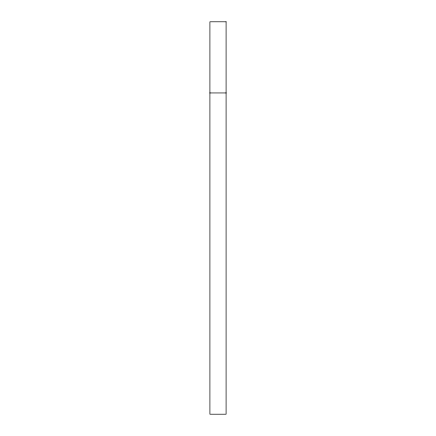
<?xml version="1.0" encoding="UTF-8"?>
<svg xmlns="http://www.w3.org/2000/svg" width="436" height="436" viewBox="0 0 436 436"><rect width="100%" height="100%" fill="white"/><g stroke="black" fill="none" stroke-linecap="round" stroke-linejoin="round"><path stroke-width="0.65" d="M209.912 92.95L226.088 92.95M226.088 21.8L209.912 21.8L209.912 414.2L226.088 414.2L226.088 21.8"/></g></svg>
